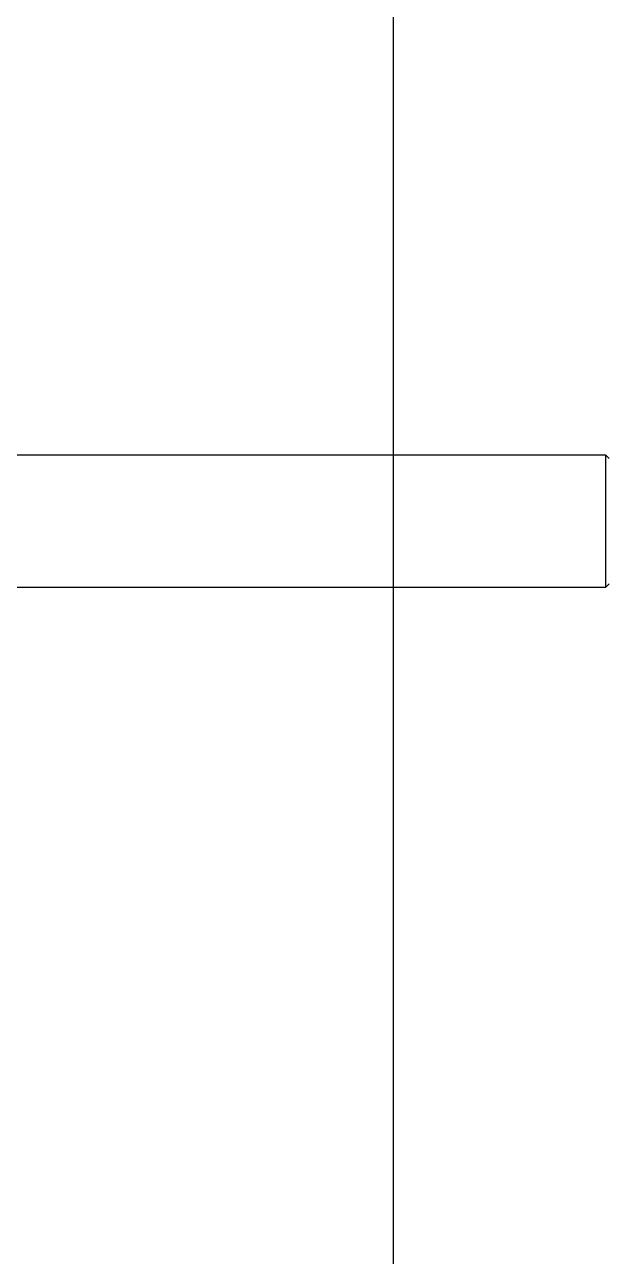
# Model space of a CAD drawing. Header units: metres. Extents: x 0 to 63075, y 0 to 44550.
# Drawn here: x 14056.1 to 14140.1, y 30803.5 to 30981.1 of the extents above; entities that cross this region are included whole.
import ezdxf

# ---------------------------------------------------------------- set-up
doc = ezdxf.new("R2010")
doc.units = ezdxf.units.M
doc.header["$LTSCALE"] = 75
doc.linetypes.add('HIDDEN2', pattern=[4.7625, 3.175, -1.5875])
for name, color, linetype in [('SDM', 7, 'Continuous'), ('SL1', 8, 'Continuous'), ('SL4', 4, 'Continuous'), ('ST1', 7, 'HIDDEN2')]:
    doc.layers.add(name, color=color, linetype=linetype)

# ---------------------------------------------------------------- blocks, each defined once
blk = doc.blocks.new('A$C52ce5e24')
at = {"layer": 'SL1'}
for radius, start, end in [(1221.5, 124.20985, 67.29436), (1158, 126.37415, 69.37001), (1150, 126.66829, 69.21988)]:
    blk.add_arc((6551.95, 10099.98), radius, start, end, dxfattribs=at)
blk = doc.blocks.new('A$Cb6dca9d5')
at = {"layer": 'SL4'}
for p, q in [((262.77, 3669.71), (262.77, 4459.47)), ((262.77, 4179.24), (123.23, 4179.24)), ((123.23, 4160.19), (262.77, 4160.19))]:
    blk.add_line(p, q, dxfattribs=at)
at = {"layer": 'ST1'}
for p, q in [((293.36, 4179.24), (262.77, 4179.24)), ((293.36, 4177.93), (293.36, 4179.24)), ((293.86, 4178.74), (293.36, 4179.24)), ((293.36, 4160.19), (293.36, 4177.93)), ((262.77, 4160.19), (293.36, 4160.19)), ((293.36, 4160.19), (293.86, 4160.69))]:
    blk.add_line(p, q, dxfattribs=at)
for radius in [1157.28, 1163.63]:
    blk.add_arc((964.99, 4911.72), radius, 217.81765, 237.03119, dxfattribs=at)

msp = doc.modelspace()

# ---------------------------------------------------------------- block references
at = {"layer": 'SDM'}
for name, p in [('A$C52ce5e24', (8259.51, 21551.5)), ('A$Cb6dca9d5', (13846.47, 26739.77))]:
    msp.add_blockref(name, p, dxfattribs=at)

doc.saveas('drawing.dxf')
